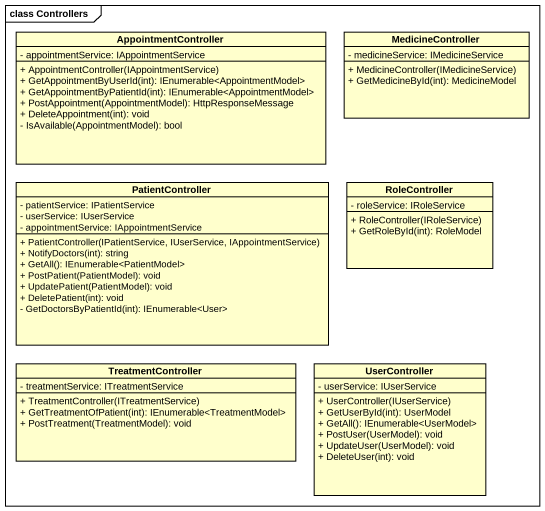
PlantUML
@startuml
mainframe class Controllers
hide circle
hide empty members
skinparam classAttributeIconSize 0
class AppointmentController {
  - appointmentService: IAppointmentService
  + AppointmentController(IAppointmentService)
  + GetAppointmentByUserId(int): IEnumerable<AppointmentModel>
  + GetAppointmentByPatientId(int): IEnumerable<AppointmentModel>
  + PostAppointment(AppointmentModel): HttpResponseMessage
  + DeleteAppointment(int): void
  - IsAvailable(AppointmentModel): bool
}
class MedicineController {
  - medicineService: IMedicineService
  + MedicineController(IMedicineService)
  + GetMedicineById(int): MedicineModel
}
class PatientController {
  - patientService: IPatientService
  - userService: IUserService
  - appointmentService: IAppointmentService
  + PatientController(IPatientService, IUserService, IAppointmentService)
  + NotifyDoctors(int): string
  + GetAll(): IEnumerable<PatientModel>
  + PostPatient(PatientModel): void
  + UpdatePatient(PatientModel): void
  + DeletePatient(int): void
  - GetDoctorsByPatientId(int): IEnumerable<User>
}
class RoleController {
  - roleService: IRoleService
  + RoleController(IRoleService)
  + GetRoleById(int): RoleModel
}
class TreatmentController {
  - treatmentService: ITreatmentService
  + TreatmentController(ITreatmentService)
  + GetTreatmentOfPatient(int): IEnumerable<TreatmentModel>
  + PostTreatment(TreatmentModel): void
}
class UserController {
  - userService: IUserService
  + UserController(IUserService)
  + GetUserById(int): UserModel
  + GetAll(): IEnumerable<UserModel>
  + PostUser(UserModel): void
  + UpdateUser(UserModel): void
  + DeleteUser(int): void
}
@enduml
